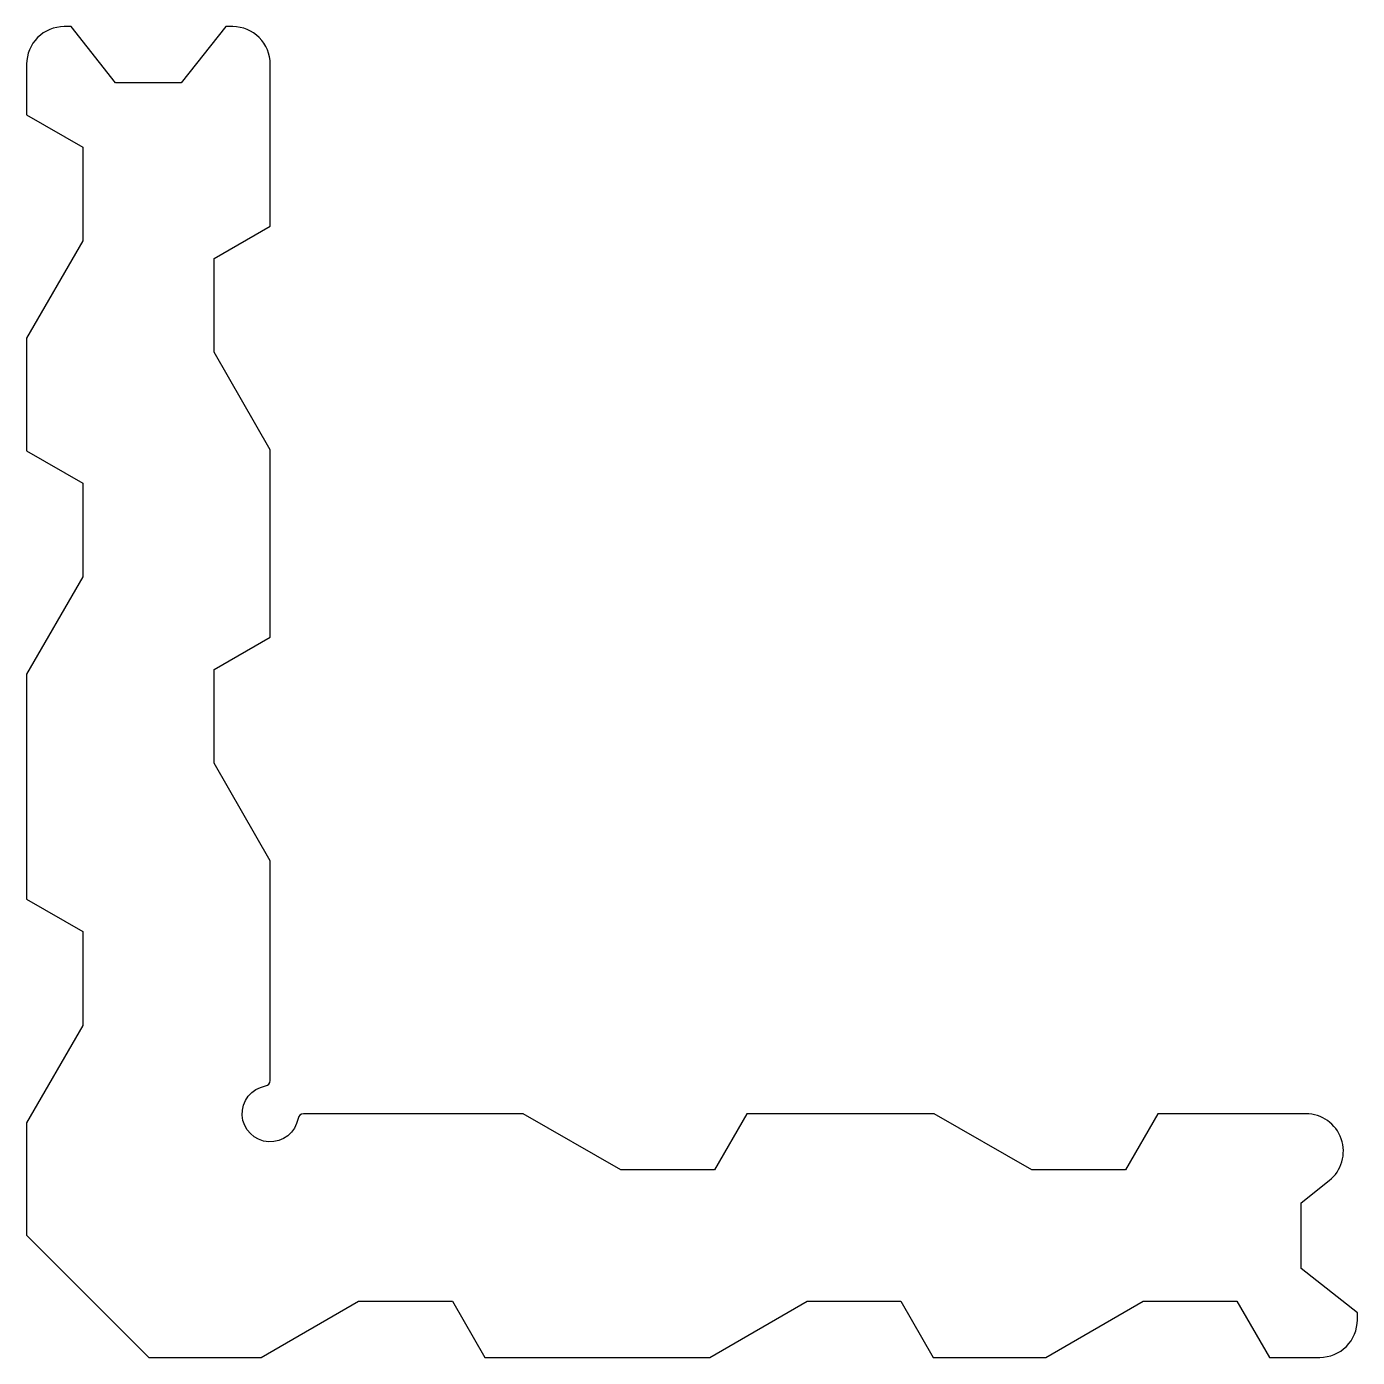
# Model space of a CAD drawing. Extents: x 458.3 to 529.3, y 824.9 to 895.9.
import ezdxf

# ---------------------------------------------------------------- set-up
doc = ezdxf.new("R2010")
doc.units = 0
doc.layers.get('0').update_dxf_attribs({"linetype": 'CONTINUOUS'})

msp = doc.modelspace()

# ---------------------------------------------------------------- linework, layer by layer
msp.add_lwpolyline([(476.006, 827.888), (481.006, 827.888), (482.738, 824.888), (494.738, 824.888), (499.934, 827.888), (504.934, 827.888), (506.666, 824.888), (512.666, 824.888), (517.862, 827.888), (522.862, 827.888), (524.595, 824.888), (527.293, 824.888, 0.414214), (529.293, 826.888), (529.293, 827.263), (526.293, 829.638), (526.293, 833.138), (527.786, 834.32, 0.710874), (526.544, 837.888), (518.649, 837.888), (516.917, 834.888), (511.917, 834.888), (506.721, 837.888), (496.721, 837.888), (494.989, 834.888), (489.989, 834.888), (484.793, 837.888), (473.067, 837.888, 0.365977), (472.772, 837.638, -1.937711), (471.043, 839.367, 0.365977), (471.293, 839.663), (471.293, 851.388), (468.293, 856.584), (468.293, 861.584), (471.293, 863.316), (471.293, 873.316), (468.293, 878.512), (468.293, 883.512), (471.293, 885.244), (471.293, 893.888, 0.414214), (469.293, 895.888), (468.918, 895.888), (466.543, 892.888), (463.043, 892.888), (460.668, 895.888), (460.293, 895.888, 0.414214), (458.293, 893.888), (458.293, 891.19), (461.293, 889.458), (461.293, 884.458), (458.293, 879.261), (458.293, 873.261), (461.293, 871.529), (461.293, 866.529), (458.293, 861.333), (458.293, 849.333), (461.293, 847.601), (461.293, 842.601), (458.293, 837.405), (458.293, 831.405), (464.81, 824.888), (470.81, 824.888)], format="xyb", close=True)

doc.saveas('drawing.dxf')
